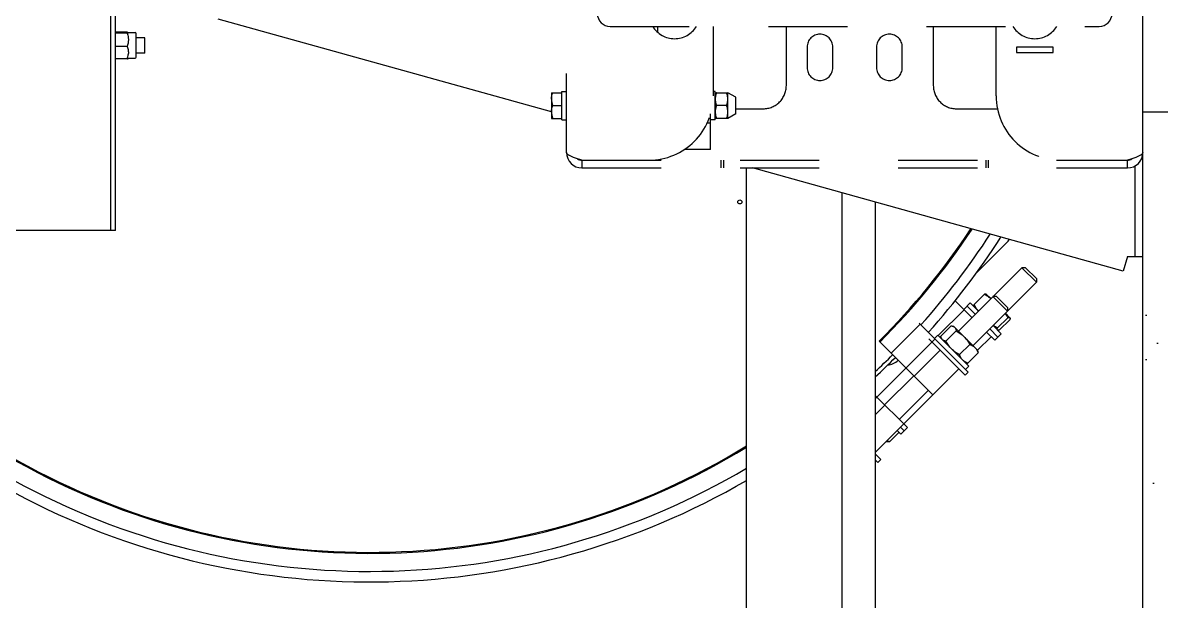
# Model space of a CAD drawing. Header units: millimetres. Extents: x 11802 to 19889, y -472 to 9054.
# Drawn here: x 16536.9 to 16979.4, y 3005.9 to 3230.8 of the extents above; entities that cross this region are included whole.
import ezdxf

# ---------------------------------------------------------------- set-up
doc = ezdxf.new("R2010")
doc.units = ezdxf.units.MM
doc.header["$LTSCALE"] = 307.34
doc.linetypes.add('DOT', pattern=[0.2, 0.1, -0.1])
doc.layers.get('0').update_dxf_attribs({"linetype": 'CONTINUOUS'})

msp = doc.modelspace()

# ---------------------------------------------------------------- hatches: boundary and pattern name
at = {"linetype": 'Continuous'}
h = msp.add_hatch(dxfattribs=at)
h.set_pattern_fill('AR-SAND', color=0)
h.set_pattern_definition([(37.5, (5598.704, -287.563), (-1.60003, 48.94132), [0, -38.608, 0, -43.18, 0, -41.275]), (7.5, (5598.704, -287.56), (44.95233, 71.6825), [0, -20.828, 0, -34.798, 0, -13.335]), (327.5, (5567.462, -287.563), (79.09924, 0.14372), [0, -12.7, 0, -45.72, 0, -59.69]), (317.5, (5567.46, -287.56), (76.35565, 22.29293), [0, -6.35, 0, -29.972, 0, -34.29])])
edge = h.paths.add_edge_path()
edge.add_line((16972.24996, 1431.87286), (17147.93759, 1431.87286))
edge.add_line((16972.24996, 3195.97267), (17147.93759, 3195.97267))
edge.add_line((16972.24996, 1431.87286), (16972.24996, 3195.97267))
edge.add_line((17147.93759, 3195.97267), (17147.93759, 1431.87286))

# ---------------------------------------------------------------- linework, layer by layer
at = {"color": 0, "linetype": 'Continuous'}
for p, q in [((16972.24996, 1431.87286), (16972.24996, 3805.97267)), ((16573.0102, 3150.05923), (16573.0102, 3565.85366)), ((16571.0102, 3554.35202), (16571.0102, 3150.06109)), ((16742.45619, 3196.09647), (16612.89985, 3232.19281)), ((16577.50261, 3227.12596), (16573.0102, 3227.12596)), ((16577.50261, 3226.75144), (16573.0102, 3226.75144)), ((16577.97185, 3226.96324), (16577.9721, 3226.95976)), ((16578.07187, 3226.93673), (16580.6564, 3226.93673)), ((16581.0564, 3217.36183), (16581.0564, 3226.53663)), ((16577.50261, 3221.57471), (16573.0102, 3221.57471)), ((16584.3102, 3224.94923), (16581.0564, 3224.94923)), ((16584.3102, 3218.94925), (16584.3102, 3224.94921)), ((16577.50261, 3216.7725), (16573.0102, 3216.7725)), ((16577.97185, 3216.93522), (16577.9721, 3216.9387)), ((16578.07187, 3216.96173), (16577.97865, 3216.93868)), ((16578.07187, 3216.96173), (16580.6564, 3216.96173)), ((16584.3102, 3218.94923), (16581.0564, 3218.94923)), ((16742.44996, 3203.57413), (16742.44996, 3193.57413)), ((16742.44996, 3203.57413), (16746.44996, 3203.57413)), ((16746.44996, 3193.07413), (16746.44996, 3204.07413)), ((16746.44996, 3204.07413), (16748.24996, 3204.07413)), ((16742.89654, 3198.57413), (16746.44996, 3198.57413)), ((16804.24996, 3181.51158), (16804.24996, 3195.37553)), ((16810.50338, 3198.57413), (16806.49654, 3198.57413)), ((16814.04996, 3195.36392), (16810.94996, 3193.57413)), ((16814.04996, 3197.33236), (16824.68996, 3197.33236)), ((16899.80996, 3197.33236), (16915.75873, 3197.33236)), ((16742.44996, 3193.57413), (16746.44996, 3193.57413)), ((16746.44996, 3193.07413), (16748.24996, 3193.07413)), ((16802.91427, 3191.81142), (16804.24996, 3191.81142)), ((16806.04996, 3193.07413), (16804.24996, 3193.07413)), ((16810.94996, 3193.57413), (16806.04996, 3193.57413)), ((16804.24996, 3181.51158), (16794.084, 3181.51158)), ((16754.24996, 3177.33236), (16754.24996, 3174.33236)), ((16808.24996, 3177.33236), (16808.24996, 3174.33236)), ((16809.31062, 3177.33236), (16809.31062, 3174.33236)), ((16911.1893, 3177.33236), (16911.1893, 3174.33236)), ((16912.24996, 3174.33236), (16912.24996, 3177.33236)), ((16966.24996, 3174.33236), (16966.24996, 3177.33236)), ((16818.2102, 2470.55529), (16818.2102, 3174.33236)), ((16964.63961, 3134.19281), (16820.5715, 3174.33236)), ((16969.24996, 3139.97267), (16969.24996, 3175.13621)), ((16855.2102, 3164.6815), (16855.2102, 2470.55529)), ((16868.2102, 3161.0595), (16868.2102, 2470.55529)), ((16571.0102, 3150.05923), (16457.0102, 3150.05923)), ((16573.0102, 3150.05923), (16571.0102, 3150.05923)), ((16919.90545, 3145.92205), (16907.42864, 3133.44524)), ((16966.24996, 3139.97267), (16964.63961, 3134.19281)), ((16966.24996, 3139.97267), (16972.24996, 3139.97267)), ((16900.57979, 3110.9419), (16925.18711, 3135.54922)), ((16926.60132, 3135.54922), (16925.18711, 3135.54922)), ((16925.18711, 3135.54922), (16930.84396, 3129.89236)), ((16926.60132, 3135.54922), (16930.84396, 3131.30657)), ((16906.23665, 3105.28504), (16930.84396, 3129.89236)), ((16930.84396, 3131.30657), (16930.84396, 3129.89236)), ((16906.66153, 3121.2402), (16910.64617, 3125.22484)), ((16911.40082, 3125.29387), (16911.31737, 3125.31623)), ((16911.40082, 3125.29387), (16913.16629, 3123.5284)), ((16915.35833, 3124.30622), (16913.94411, 3124.30622)), ((16913.94411, 3124.30622), (16919.60097, 3118.64936)), ((16915.35833, 3124.30622), (16919.60097, 3120.06358)), ((16899.24278, 3122.7441), (16905.81238, 3116.17449)), ((16902.6304, 3119.35647), (16905.17599, 3121.90205)), ((16903.9032, 3120.62926), (16907.08518, 3117.44728)), ((16905.17599, 3121.90205), (16908.35797, 3118.72007)), ((16906.5925, 3120.48554), (16906.57014, 3120.56899)), ((16919.60097, 3120.06358), (16919.60097, 3118.64936)), ((16902.77488, 3119.21199), (16892.73396, 3109.17108)), ((16915.7538, 3112.14792), (16919.73845, 3116.13257)), ((16920.51959, 3115.35142), (16916.53495, 3111.36678)), ((16918.82315, 3117.87155), (16920.58862, 3116.10608)), ((16920.53721, 3116.1545), (16920.53953, 3116.15251)), ((16920.53736, 3116.15465), (16920.53953, 3116.15251)), ((16920.58862, 3116.10608), (16920.61098, 3116.02263)), ((16874.39895, 3102.33309), (16885.71266, 3113.6468)), ((16885.30629, 3114.05317), (16904.39817, 3094.96129)), ((16893.76256, 3108.96617), (16897.7472, 3112.95081)), ((16899.69387, 3111.00414), (16895.70923, 3107.01949)), ((16898.81432, 3112.70737), (16898.26754, 3112.85388)), ((16898.81432, 3112.70737), (16908.00212, 3103.51957)), ((16914.65122, 3107.33565), (16911.46924, 3110.51764)), ((16915.92401, 3108.60845), (16912.74203, 3111.79043)), ((16914.01482, 3113.06322), (16917.1968, 3109.88124)), ((16915.78029, 3111.29775), (16915.86374, 3111.27539)), ((16891.46117, 3107.89829), (16868.2102, 3084.64732)), ((16873.99258, 3102.73946), (16869.77158, 3106.96046)), ((16903.19609, 3093.7592), (16889.10318, 3107.85211)), ((16891.3167, 3108.04276), (16892.58949, 3109.31555)), ((16892.58949, 3109.31555), (16904.6103, 3097.29474)), ((16894.006, 3107.89904), (16893.85949, 3108.44583)), ((16913.23701, 3108.74987), (16908.00442, 3103.51728)), ((16914.65122, 3107.33565), (16917.1968, 3109.88124)), ((16890.60959, 3086.12245), (16874.0029, 3102.72914)), ((16883.30122, 3093.43082), (16893.41284, 3103.54245)), ((16900.95841, 3101.77031), (16904.94306, 3105.75495)), ((16908.24556, 3102.45245), (16904.26092, 3098.46781)), ((16907.00302, 3104.51596), (16907.00482, 3104.51422)), ((16907.00305, 3104.51599), (16907.00482, 3104.51422)), ((16908.00212, 3103.51957), (16908.14863, 3102.97279)), ((16903.19379, 3098.71125), (16903.74058, 3098.56474)), ((16903.33751, 3096.02195), (16904.6103, 3097.29474)), ((16868.2102, 3063.72307), (16900.72122, 3096.23408)), ((16871.87126, 3082.23336), (16883.18497, 3093.54707)), ((16903.19609, 3093.7592), (16904.39817, 3094.96129)), ((16868.2102, 3085.89442), (16880.71009, 3073.39453)), ((16877.52811, 3076.57651), (16888.84182, 3087.89022)), ((16871.98751, 3082.11712), (16868.2102, 3078.33981)), ((16873.93737, 3068.02343), (16877.4637, 3071.54976)), ((16878.16451, 3070.84894), (16876.7503, 3072.26316)), ((16879.4373, 3072.12174), (16878.02309, 3073.53595)), ((16878.16451, 3070.84894), (16880.71009, 3073.39453)), ((16872.50994, 3068.0228), (16873.84601, 3068.0228)), ((16868.2102, 3063.267), (16870.45705, 3061.02016)), ((16869.25496, 3059.81808), (16868.2102, 3060.86284)), ((16869.25496, 3059.81808), (16870.45705, 3061.02016))]:
    msp.add_line(p, q, dxfattribs=at)
at = {"color": 0, "linetype": 'DOT'}
for p, q in [((16748.24996, 3180.33236), (16748.24996, 3462.33236)), ((16765.24996, 3229.33236), (16955.24996, 3229.33236)), ((16783.74996, 3226.99562), (16783.74996, 3229.33236)), ((16805.24996, 3229.33236), (16805.24996, 3202.33236)), ((16833.68996, 3206.33236), (16833.68996, 3229.33236)), ((16890.80996, 3229.33236), (16890.80996, 3206.33236)), ((16915.24996, 3202.33236), (16915.24996, 3229.33236)), ((16841.74996, 3221.33236), (16841.74996, 3213.33236)), ((16851.74996, 3213.33236), (16851.74996, 3221.33236)), ((16868.74996, 3221.33236), (16868.74996, 3213.33236)), ((16878.74996, 3213.33236), (16878.74996, 3221.33236)), ((16923.14996, 3221.33236), (16923.14996, 3219.23236)), ((16937.34996, 3221.33236), (16923.14996, 3221.33236)), ((16937.34996, 3219.23236), (16937.34996, 3221.33236)), ((16923.14996, 3219.23236), (16937.34996, 3219.23236)), ((16806.04996, 3204.07413), (16805.24996, 3204.07413)), ((16806.04996, 3193.07413), (16806.04996, 3204.07413)), ((16806.04996, 3203.57413), (16810.94996, 3203.57413)), ((16810.94996, 3193.57413), (16810.94996, 3203.57413)), ((16814.04996, 3201.78434), (16810.94996, 3203.57413)), ((16814.04996, 3195.36392), (16814.04996, 3201.78434)), ((16754.24996, 3177.33236), (16966.24996, 3177.33236)), ((16754.24996, 3174.33236), (16966.24996, 3174.33236))]:
    msp.add_line(p, q, dxfattribs=at)
msp.add_line((17147.93759, 3195.97267), (16972.24996, 3195.97267))
at = {"color": 0, "linetype": 'Continuous'}
for points in [[(16578.07187, 3226.9387), (16578.03934, 3226.93461), (16578.01315, 3226.93051), (16577.99331, 3226.92642), (16577.97981, 3226.92234), (16577.97265, 3226.91825), (16577.97185, 3226.91416)], [(16577.9721, 3226.95976), (16577.97259, 3226.9592), (16577.97971, 3226.95513), (16577.99319, 3226.95105), (16578.01305, 3226.94695), (16578.03928, 3226.94284), (16578.07187, 3226.9387)], [(16577.97185, 3224.50229), (16577.97259, 3224.44643), (16577.9797, 3224.3903), (16577.99319, 3224.3339), (16578.01305, 3224.27723), (16578.03927, 3224.22028), (16578.07187, 3224.16307)], [(16578.07187, 3224.16307), (16578.03933, 3224.10638), (16578.01313, 3224.04975), (16577.99328, 3223.99319), (16577.97979, 3223.93669), (16577.97264, 3223.88026), (16577.97185, 3223.8239)], [(16577.97185, 3219.48824), (16577.97272, 3219.43522), (16577.97991, 3219.38244), (16577.99342, 3219.32988), (16578.01325, 3219.27756), (16578.0394, 3219.22547), (16578.07187, 3219.17361)], [(16578.07187, 3219.17361), (16578.03941, 3219.12182), (16578.01327, 3219.06977), (16577.99344, 3219.01745), (16577.97992, 3218.96487), (16577.97273, 3218.91203), (16577.97185, 3218.85892)]]:
    msp.add_lwpolyline(points, dxfattribs=at)
msp.add_circle((16815.60942, 3161.12707), 0.8, dxfattribs=at)
for centre, radius, start, end in [((16671.71097, 3305.02107), 291.6, 185.343183, 300.1630563), ((16671.71097, 3305.02107), 287.5, 185.4894734, 300.6414256), ((16671.71097, 3305.02107), 280.49174, 185.5554893, 301.4929297), ((16671.71097, 3305.02107), 280.1, 185.5632839, 301.541825), ((16765.24996, 3234.33236), 5, 180, 270), ((16955.24996, 3234.33236), 5, 270, 0), ((16580.6564, 3226.53673), 0.4, 0, 90), ((16580.6564, 3217.36173), 0.4, 270, 0), ((16812.60768, 3196.07536), 6.55772, 180.0107088, 184.2867569), ((16754.24996, 3180.33236), 6, 180, 270), ((16754.24996, 3180.33236), 3, 234.4769777, 269.9670411), ((16966.24996, 3180.33236), 6, 270, 0), ((16966.24996, 3180.33236), 3, 270, 305.5231146), ((16671.71097, 3305.02107), 280.1, 315, 326.5611055), ((16671.71097, 3305.02107), 280.49174, 315, 326.5870173), ((16671.71097, 3305.02107), 287.5, 318.1930336, 327.0353893), ((16671.71097, 3305.02107), 291.6, 318.1460297, 327.2889706), ((16917.07702, 3148.75048), 4, 315, 326.0936778), ((16920.36606, 3115.97876), 0.24553, 45.7579613, 53.5320252), ((16920.36792, 3115.98115), 0.24252, 36.3751595, 44.957122), ((16915.90788, 3111.52073), 0.24601, 217.9321939, 224.9798054), ((16915.90831, 3111.5215), 0.24685, 225.0348106, 233.4639147), ((16915.91896, 3111.53626), 0.26506, 233.512838, 241.5655122), ((16895.39559, 3108.65207), 1.51316, 226.8307792, 230.6948715), ((16671.71097, 3305.02107), 287.5, 313.1178927, 314.9989759), ((16671.71097, 3305.02107), 289, 312.8466789, 314.996261), ((16872.52929, 3104.20275), 6.5, 274.2595755, 315.0087261), ((16874.02045, 3074.64451), 6.6216, 267.2666949, 269.2811618)]:
    msp.add_arc(centre, radius, start, end, dxfattribs=at)
at = {"color": 0, "linetype": 'DOT'}
for centre, radius, start, end in [((16790.24996, 3234.58236), 10, 211.6821013, 328.3015026), ((16846.74996, 3221.33236), 5, 0, 180), ((16873.74996, 3221.33236), 5, 0, 180), ((16930.24996, 3234.58236), 10, 211.6821013, 328.3015026), ((16846.74996, 3213.33236), 5, 180, 0), ((16873.74996, 3213.33236), 5, 180, 0), ((16824.68996, 3206.33236), 9, 270, 0), ((16899.80996, 3206.33236), 9, 180, 270), ((16780.24996, 3202.33236), 25, 270, 0), ((16812.60756, 3201.07291), 6.5576, 175.7174308, 179.9893212), ((16940.24996, 3202.33236), 25, 180, 270)]:
    msp.add_arc(centre, radius, start, end, dxfattribs=at)
at = {"color": 0, "linetype": 'Continuous'}
for points, knots in [([(16577.50261, 3227.12596), (16577.58342, 3227.1078), (16577.71749, 3227.07387), (16577.85079, 3227.02877), (16577.89867, 3226.99964)], [0, 0, 0, 0, 0.596418382, 1, 1, 1, 1]), ([(16577.50261, 3226.75144), (16577.58349, 3226.76961), (16577.71762, 3226.80339), (16577.85085, 3226.84866), (16577.89867, 3226.87775)], [0, 0, 0, 0, 0.59695697, 1, 1, 1, 1]), ([(16577.89867, 3226.99964), (16577.90989, 3226.99282), (16577.93443, 3226.98084), (16577.9592, 3226.96952), (16577.97185, 3226.96324)], [0, 0, 0, 0, 0.481853824, 1, 1, 1, 1]), ([(16577.97185, 3226.91416), (16577.9592, 3226.90788), (16577.93443, 3226.89656), (16577.90989, 3226.88458), (16577.89867, 3226.87775)], [0, 0, 0, 0, 0.518138278, 1, 1, 1, 1]), ([(16577.50261, 3216.7725), (16577.58342, 3216.79066), (16577.71749, 3216.82459), (16577.85079, 3216.86969), (16577.89867, 3216.89882)], [0, 0, 0, 0, 0.596418382, 1, 1, 1, 1]), ([(16577.89867, 3219.95505), (16577.90868, 3219.87696), (16577.93306, 3219.72131), (16577.95962, 3219.56607), (16577.97185, 3219.48824)], [0, 0, 0, 0, 0.499798009, 1, 1, 1, 1]), ([(16577.97185, 3218.85892), (16577.95962, 3218.7811), (16577.93306, 3218.62587), (16577.90868, 3218.47024), (16577.89867, 3218.39216)], [0, 0, 0, 0, 0.500202175, 1, 1, 1, 1]), ([(16577.89867, 3216.89882), (16577.90989, 3216.90564), (16577.93443, 3216.91762), (16577.9592, 3216.92894), (16577.97185, 3216.93522)], [0, 0, 0, 0, 0.481853824, 1, 1, 1, 1]), ([(16806.49654, 3198.57413), (16806.36175, 3198.16974), (16806.13601, 3197.34809), (16806.04996, 3196.49721), (16806.04996, 3196.07413)], [0, 0, 0, 0, 0.501872335, 1, 1, 1, 1]), ([(16806.06831, 3195.58518), (16806.08106, 3195.41466), (16806.15864, 3194.732), (16806.33354, 3194.06314), (16806.49654, 3193.57413)], [0, 0, 0, 0, 0.249097438, 1, 1, 1, 1]), ([(16810.94996, 3196.07413), (16810.94996, 3196.49721), (16810.86391, 3197.34809), (16810.63818, 3198.16974), (16810.50338, 3198.57413)], [0, 0, 0, 0, 0.498127738, 1, 1, 1, 1]), ([(16810.50338, 3193.57413), (16810.63818, 3193.97852), (16810.86391, 3194.80018), (16810.94996, 3195.65105), (16810.94996, 3196.07413)], [0, 0, 0, 0, 0.501872333, 1, 1, 1, 1]), ([(16752.50825, 3177.89486), (16751.46128, 3178.24311), (16750.06182, 3178.69976), (16748.24996, 3179.76674), (16748.24996, 3180.33236)], [0, 0, 0, 0, 0.66109832, 1, 1, 1, 1]), ([(16972.24996, 3180.33236), (16972.24996, 3179.76674), (16970.4381, 3178.69976), (16969.03865, 3178.24311), (16967.99167, 3177.89486)], [0, 0, 0, 0, 0.33890167, 1, 1, 1, 1]), ([(16911.31705, 3125.3159), (16911.22412, 3125.34055), (16910.9893, 3125.3262), (16910.77114, 3125.26541), (16910.64617, 3125.22484)], [0, 0, 0, 0, 0.422565731, 1, 1, 1, 1]), ([(16910.64617, 3125.22484), (16911.11095, 3125.01046), (16912.01097, 3124.52896), (16912.81017, 3123.88625), (16913.16484, 3123.52694)], [0, 0, 0, 0, 0.503428272, 1, 1, 1, 1]), ([(16906.66153, 3121.2402), (16906.62092, 3121.11512), (16906.55995, 3120.89695), (16906.54526, 3120.66188), (16906.57014, 3120.569)], [0, 0, 0, 0, 0.577639743, 1, 1, 1, 1]), ([(16908.3594, 3118.7215), (16908.00019, 3119.07627), (16907.3568, 3119.87497), (16906.87592, 3120.7754), (16906.66153, 3121.2402)], [0, 0, 0, 0, 0.496563508, 1, 1, 1, 1]), ([(16919.73845, 3116.13257), (16919.82059, 3116.15923), (16919.97507, 3116.20378), (16920.23044, 3116.25014), (16920.42792, 3116.23839), (16920.51199, 3116.17621)], [0, 0, 0, 0, 0.327163122, 0.603904483, 1, 1, 1, 1]), ([(16920.61065, 3116.02231), (16920.6353, 3115.92937), (16920.62095, 3115.69455), (16920.56016, 3115.47639), (16920.51959, 3115.35142)], [0, 0, 0, 0, 0.42256573, 1, 1, 1, 1]), ([(16897.7472, 3112.95081), (16897.79232, 3112.94543), (16897.96726, 3112.92206), (16898.14094, 3112.8878), (16898.26754, 3112.85388)], [0, 0, 0, 0, 0.25746326, 1, 1, 1, 1]), ([(16898.26754, 3112.85388), (16898.46925, 3112.79983), (16898.85355, 3112.65289), (16899.31635, 3112.23332), (16899.58743, 3111.65544), (16899.66703, 3111.22933), (16899.69387, 3111.00414)], [0, 0, 0, 0, 0.250020201, 0.484006913, 0.728471924, 1, 1, 1, 1]), ([(16899.69387, 3111.00414), (16900.2446, 3110.70226), (16901.31798, 3110.04424), (16902.76816, 3108.82924), (16903.98316, 3107.37906), (16904.64118, 3106.30568), (16904.94306, 3105.75495)], [0, 0, 0, 0, 0.250108665, 0.500000178, 0.7498917, 1, 1, 1, 1]), ([(16915.71384, 3111.3695), (16915.64935, 3111.45221), (16915.63524, 3111.65172), (16915.68189, 3111.90875), (16915.72684, 3112.06485), (16915.7538, 3112.14792)], [0, 0, 0, 0, 0.394410902, 0.671569515, 1, 1, 1, 1]), ([(16916.53495, 3111.36678), (16916.40986, 3111.32617), (16916.1917, 3111.26521), (16915.95663, 3111.25051), (16915.86375, 3111.27539)], [0, 0, 0, 0, 0.577639743, 1, 1, 1, 1]), ([(16893.85976, 3108.44606), (16893.84865, 3108.4874), (16893.80663, 3108.65883), (16893.77837, 3108.83345), (16893.76256, 3108.96617)], [0, 0, 0, 0, 0.242575872, 1, 1, 1, 1]), ([(16894.36036, 3107.54847), (16894.23845, 3107.66284), (16894.02678, 3107.94529), (16893.90618, 3108.27335), (16893.85976, 3108.44606)], [0, 0, 0, 0, 0.483117641, 1, 1, 1, 1]), ([(16895.70923, 3107.01949), (16895.58639, 3107.03413), (16895.13981, 3107.1041), (16894.69267, 3107.27196), (16894.43708, 3107.48122)], [0, 0, 0, 0, 0.272475583, 1, 1, 1, 1]), ([(16900.95841, 3101.77031), (16900.4077, 3102.07218), (16899.33476, 3102.73077), (16897.88384, 3103.94492), (16896.67001, 3105.39604), (16896.0111, 3106.46878), (16895.70923, 3107.01949)], [0, 0, 0, 0, 0.250107961, 0.499999631, 0.749892717, 1, 1, 1, 1]), ([(16902.19738, 3099.71032), (16901.9172, 3099.99082), (16901.42789, 3100.64468), (16901.09929, 3101.38562), (16900.95841, 3101.77031)], [0, 0, 0, 0, 0.491799488, 1, 1, 1, 1]), ([(16904.94306, 3105.75495), (16905.32777, 3105.61407), (16906.06893, 3105.28585), (16906.72255, 3104.79616), (16907.00305, 3104.51599)], [0, 0, 0, 0, 0.508215214, 1, 1, 1, 1]), ([(16907.00482, 3104.51422), (16907.28545, 3104.2336), (16907.77593, 3103.57947), (16908.10453, 3102.83756), (16908.24556, 3102.45245)], [0, 0, 0, 0, 0.491781553, 1, 1, 1, 1]), ([(16908.24556, 3102.45245), (16908.24018, 3102.49757), (16908.21681, 3102.67251), (16908.18255, 3102.84619), (16908.14863, 3102.97279)], [0, 0, 0, 0, 0.25746326, 1, 1, 1, 1]), ([(16904.26092, 3098.46781), (16903.8758, 3098.60884), (16903.13389, 3098.93745), (16902.47976, 3099.42793), (16902.19914, 3099.70855)], [0, 0, 0, 0, 0.508219391, 1, 1, 1, 1]), ([(16903.74081, 3098.56501), (16903.78215, 3098.5539), (16903.95358, 3098.51188), (16904.1282, 3098.48362), (16904.26092, 3098.46781)], [0, 0, 0, 0, 0.242575872, 1, 1, 1, 1]), ([(16873.70468, 3068.03044), (16873.61456, 3068.03479), (16873.27031, 3068.05915), (16872.92657, 3068.11872), (16872.68352, 3068.19617)], [0, 0, 0, 0, 0.261279447, 1, 1, 1, 1])]:
    msp.add_open_spline(points, degree=3, knots=knots, dxfattribs=at)
for points in [[(16577.50261, 3226.75144), (16577.6855, 3226.18338), (16577.8282, 3225.59807), (16577.89867, 3225.00546)], [(16577.89867, 3223.32069), (16577.8282, 3222.72808), (16577.6855, 3222.14277), (16577.50261, 3221.57471)], [(16577.50261, 3221.57471), (16577.68484, 3221.04964), (16577.828, 3220.50633), (16577.89867, 3219.95505)], [(16577.89867, 3225.00546), (16577.91868, 3224.83716), (16577.94741, 3224.67001), (16577.97185, 3224.50229)], [(16577.97185, 3223.8239), (16577.94741, 3223.65617), (16577.91868, 3223.489), (16577.89867, 3223.32069)], [(16577.50261, 3216.7725), (16577.68484, 3217.29757), (16577.828, 3217.84088), (16577.89867, 3218.39216)], [(16742.44996, 3201.07413), (16742.44996, 3201.92065), (16742.62885, 3202.77105), (16742.89654, 3203.57413)], [(16742.44996, 3201.07413), (16742.44996, 3200.22761), (16742.62885, 3199.37721), (16742.89654, 3198.57413)], [(16742.44996, 3196.07413), (16742.44996, 3196.92066), (16742.62885, 3197.77105), (16742.89654, 3198.57413)], [(16742.44996, 3196.07413), (16742.44996, 3195.22761), (16742.62885, 3194.37721), (16742.89654, 3193.57413)], [(16754.24996, 3177.33236), (16753.66861, 3177.51741), (16753.08716, 3177.70231), (16752.50825, 3177.89486)], [(16967.99167, 3177.89486), (16967.41276, 3177.7023), (16966.83132, 3177.51741), (16966.24996, 3177.33236)], [(16918.72866, 3117.77694), (16919.10591, 3117.25597), (16919.43886, 3116.70177), (16919.73845, 3116.13257)], [(16920.56318, 3116.12498), (16920.57055, 3116.11499), (16920.57718, 3116.10442), (16920.58307, 3116.09348)], [(16920.58307, 3116.09348), (16920.59512, 3116.07107), (16920.60413, 3116.0469), (16920.61065, 3116.02231)], [(16915.7538, 3112.14792), (16915.18457, 3112.44752), (16914.63016, 3112.78018), (16914.10913, 3113.15741)], [(16915.86375, 3111.27539), (16915.8392, 3111.28197), (16915.81509, 3111.29105), (16915.79275, 3111.30318)]]:
    msp.add_open_spline(points, degree=3, dxfattribs=at)
at = {"color": 0, "linetype": 'DOT'}
for points, knots in [([(16806.49654, 3203.57413), (16806.44195, 3203.41035), (16806.23916, 3202.75478), (16806.10656, 3202.07497), (16806.06827, 3201.5626)], [0, 0, 0, 0, 0.25150614, 1, 1, 1, 1]), ([(16810.94996, 3201.07413), (16810.94996, 3201.49721), (16810.86391, 3202.34809), (16810.63818, 3203.16974), (16810.50338, 3203.57413)], [0, 0, 0, 0, 0.498127738, 1, 1, 1, 1]), ([(16806.04996, 3201.07413), (16806.04996, 3200.65105), (16806.13601, 3199.80018), (16806.36175, 3198.97852), (16806.49654, 3198.57413)], [0, 0, 0, 0, 0.49812774, 1, 1, 1, 1]), ([(16810.50338, 3198.57413), (16810.63818, 3198.97852), (16810.86391, 3199.80018), (16810.94996, 3200.65105), (16810.94996, 3201.07413)], [0, 0, 0, 0, 0.501872333, 1, 1, 1, 1])]:
    msp.add_open_spline(points, degree=3, knots=knots, dxfattribs=at)

doc.saveas('drawing.dxf')
